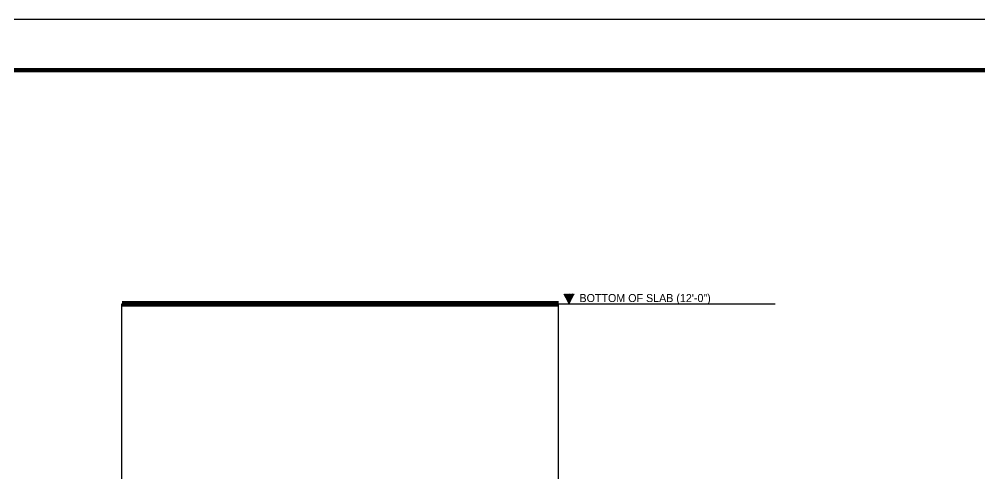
# Model space of a CAD drawing. Extents: x 10753 to 18704, y -5361 to 1140.
# Drawn here: x 11428.1 to 11599.1, y -3564.4 to -3483.5 of the extents above; entities that cross this region are included whole.
import ezdxf

# ---------------------------------------------------------------- set-up
doc = ezdxf.new("R2010")
doc.units = 0
doc.header["$LTSCALE"] = 30
doc.header["$MEASUREMENT"] = 0
doc.layers.get('0').update_dxf_attribs({"linetype": 'CONTINUOUS'})
for name, color, linetype in [('SEAL', 1, 'CONTINUOUS'), ('WALL', 2, 'CONTINUOUS'), ('WL', 9, 'CONTINUOUS')]:
    doc.layers.add(name, color=color, linetype=linetype)
doc.styles.add('Text 1-2', font='stylu.ttf', dxfattribs={"height": 1.5})

msp = doc.modelspace()

# ---------------------------------------------------------------- hatches: boundary and pattern name
h = msp.add_hatch()
h.set_pattern_fill('ANSI31', color=230, scale=0.475015, angle=90, style=0)
h.set_pattern_definition([(135, (10017.380667, -11803.084695), (-0.0419857947, -0.0419857947), [])])
h.paths.add_polyline_path([(11526.01605, -3534.20398), (11526.91687, -3532.47636), (11525.09102, -3532.47636)])

# ---------------------------------------------------------------- linework, layer by layer
at = {"color": 230}
for p, q in [((11446.39277, -3534.17678), (11536.03847, -3534.17678)), ((11522.89438, -3534.17678), (11562.72286, -3534.17678)), ((11536.03847, -3534.17678), (11562.72286, -3534.17835))]:
    msp.add_line(p, q, dxfattribs=at)
at = {"linetype": 'Continuous'}
msp.add_line((11524.13127, -3534.17678), (11524.13127, -3534.16084), dxfattribs=at)
at = {"layer": 'SEAL', "color": 1}
msp.add_lwpolyline([(11851.64646, -3483.53281), (11851.64646, -3882.7473), (11257.02922, -3882.7473), (11257.02922, -3483.53281)], close=True, dxfattribs=at)
at = {"layer": 'WALL', "color": 9}
for p, q in [((11446.39277, -3654.17678), (11446.39277, -3534.17678)), ((11524.13127, -3654.17678), (11524.13127, -3534.17678))]:
    msp.add_line(p, q, dxfattribs=at)
at = {"layer": 'WALL', "color": 9, "const_width": 1}
msp.add_lwpolyline([(11446.39277, -3534.17678), (11524.13127, -3534.16881)], dxfattribs=at)
at = {"layer": 'WL', "const_width": 0.75609}
msp.add_lwpolyline([(11842.5734, -3492.60586), (11842.5734, -3873.67425), (11266.10227, -3873.67425), (11266.10227, -3492.60586)], close=True, dxfattribs=at)

# ---------------------------------------------------------------- texts
at = {"color": 230, "insert": (11525.21088, -3532.44914), "char_height": 1.4250451, "attachment_point": 1, "style": 'Text 1-2'}
msp.add_mtext_dynamic_manual_height_columns('     BOTTOM OF SLAB (12\'-0")', width=161.6099882, gutter_width=1, heights=[0], dxfattribs=at)

doc.saveas('drawing.dxf')
